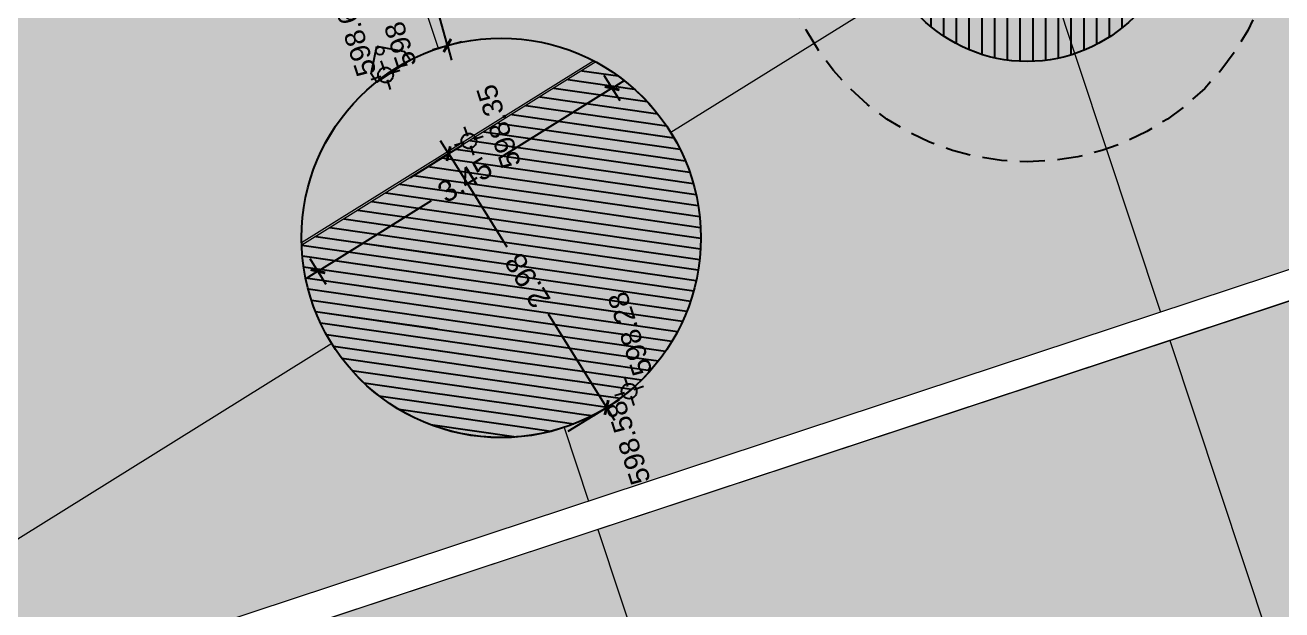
# Model space of a CAD drawing. Header units: metres. Extents: x 678805 to 1359287, y 2747329 to 5497370.
# Drawn here: x 679778.44 to 679790.96, y 2748624.54 to 2748630.36 of the extents above; entities that cross this region are included whole.
import ezdxf
from ezdxf.enums import TextEntityAlignment as Align

# ---------------------------------------------------------------- set-up
doc = ezdxf.new("R2010")
doc.units = ezdxf.units.M
doc.linetypes.add('XREF_MON_SFT_TREES$0$HIDDEN', pattern=[0.375, 0.25, -0.125])
doc.linetypes.add('XREF_MON_WATERFEATURE$0$DASHEDX2', pattern=[1.5, 1, -0.5])
for name, color, linetype in [('00_XREF_MON_HSC_PAVEMENT', 7, 'Continuous'), ('00_XREF_TWQ_SFT_TREES', 7, 'Continuous'), ('XREF_MON_GENERAL_LAYOUT$0$02-L-Edge Line Stair +10cm', 6, 'Continuous'), ('XREF_MON_GENERAL_LAYOUT$0$02-L-Edge Line Step -10cm', 6, 'Continuous'), ('XREF_MON_HSC_PAVEMENT$0$02-L-Tree Pit_line', 252, 'Continuous'), ('XREF_MON_HSC_PAVEMENT$0$02-L-Waterfeatures 01', 151, 'Continuous'), ('XREF_MON_HSC_PAVEMENT$0$03-TR-Tree Pit_Green', 74, 'Continuous'), ('XREF_MON_SFT_TREES$0$SL_TREE_CANOPY', 251, 'XREF_MON_SFT_TREES$0$HIDDEN'), ('XREF_MON_SFT_TREES$0$SL_TREE_TRUNK', 251, 'Continuous'), ('XREF_MON_WATERFEATURE$0$00_WF_Return', 150, 'Continuous'), ('XREF_MON_WATERFEATURE$0$00_WF_Supply', 170, 'Continuous'), ('XREF_MON_WATERFEATURE$0$02-L-Waterfeatures 03', 252, 'Continuous'), ('XREF_MON_WATERFEATURE$0$COTAUX', 7, 'Continuous')]:
    doc.layers.add(name, color=color, linetype=linetype)
for name, color, linetype, true_color in [('02-L-Waterfeatures 01', 7, 'Continuous', 0x4da6ff), ('XREF_MON_HSC_PAVEMENT$0$03-TR-Tree Pit_White', 7, 'Continuous', 0xfcfcfc), ('XREF_MON_SFT_TREES$0$SL_TREE_MELIA_AZEDARACH', 7, 'Continuous', 0xfcb0fa), ('XREF_MON_WATERFEATURE$0$01-TX-Cotes_1-100', 7, 'Continuous', 0x3f5f7f), ('XREF_MON_WATERFEATURE$0$01-TX-Dimensions_1-100', 7, 'Continuous', 0x3f5f7f), ('XREF_MON_WATERFEATURE$0$02-L-Waterfeatures 01', 7, 'Continuous', 0x4da6ff)]:
    doc.layers.add(name, color=color, linetype=linetype, true_color=true_color)
for name, color, linetype, lineweight in [('XREF_MON_GENERAL_LAYOUT$0$02-L-Material Change', 251, 'Continuous', 5), ('XREF_MON_GENERAL_LAYOUT$0$04-BK-Tree Pit', 6, 'Continuous', 5), ('XREF_MON_HSC_PAVEMENT$0$04-BK-Tree Pit', 6, 'Continuous', 5)]:
    doc.layers.add(name, color=color, linetype=linetype, lineweight=lineweight)
for name, color, linetype, lineweight, true_color in [('XREF_MON_HSC_PAVEMENT$0$02-L-Joints-Paviment_06_Concrete Slab in sittu', 7, 'Continuous', 5, 0x999999), ('XREF_MON_HSC_PAVEMENT$0$03-TR-Pavement_06_Concrete Slab in situ', 7, 'Continuous', 9, 0xf7f7f7), ('XREF_MON_WATERFEATURE$0$02-L-projecció 2', 7, 'Continuous', 5, 0x636363)]:
    doc.layers.add(name, color=color, linetype=linetype, lineweight=lineweight, true_color=true_color)
doc.layers.get('XREF_MON_SFT_TREES$0$SL_TREE_MELIA_AZEDARACH').off()
doc.styles.add('XREF_MON_GENERAL_LAYOUT$0$Standard', font='arial.ttf')
doc.styles.add('XREF_MON_WATERFEATURE$0$Standard', font='arial.ttf')
doc.dimstyles.new('XREF_MON_WATERFEATURE$0$E100', dxfattribs={"dimscale": 0.03, "dimtxt": 7, "dimasz": 0.5, "dimexe": 0.1, "dimexo": 15, "dimgap": 4, "dimtad": 1, "dimzin": 0, "dimdsep": 46, "dimtxsty": 'XREF_MON_WATERFEATURE$0$Standard', "dimblk1": 'XREF_MON_WATERFEATURE$0$LINCOT200', "dimblk2": 'XREF_MON_WATERFEATURE$0$LINCOT200', "dimsah": 1, "dimcen": 0.1, "dimdle": 0.1, "dimclrt": 256, "dimadec": 0, "dimazin": 0, "dimtfac": 0.015385, "dimtofl": 0, "dimtmove": 0, "dimatfit": 3, "dimldrblk": 'XREF_MON_WATERFEATURE$0$LINCOT200', "dimfxl": 1, "dimtolj": 1, "dimtzin": 0, "dimarcsym": 0})
pattern_1 = [(351.817275954, (2559628.75876, 2907041.34342), (0.015054396749, 0.10469387879), [])]

# ---------------------------------------------------------------- blocks, each defined once
blk = doc.blocks.new('XREF_MON_SFT_TREES$0$Melia_azedarach')
h = blk.add_hatch()
h.set_pattern_fill('ANSI31', color=256, scale=0.1)
edge = h.paths.add_edge_path()
edge.add_arc((0, 0), 2.5, -25.4481, 334.5519)
at = {"layer": 'XREF_MON_SFT_TREES$0$SL_TREE_TRUNK'}
h = blk.add_hatch(color=256, dxfattribs=at)
h.dxf.hatch_style = 1
edge = h.paths.add_edge_path()
edge.add_arc((0, 0), 0.25, 0, 360)
at = {"layer": 'XREF_MON_SFT_TREES$0$SL_TREE_CANOPY', "linetype": 'XREF_MON_SFT_TREES$0$HIDDEN'}
blk.add_circle((0, 0), 2.5, dxfattribs=at)
at = {"layer": 'XREF_MON_SFT_TREES$0$SL_TREE_TRUNK'}
blk.add_circle((0, 0), 0.25, dxfattribs=at)
blk = doc.blocks.new('XREF_MON_SFT_TREES')
at = {"layer": 'XREF_MON_SFT_TREES$0$SL_TREE_MELIA_AZEDARACH', "rotation": 25.44812939262281}
blk.add_blockref('XREF_MON_SFT_TREES$0$Melia_azedarach', (679788.426, 2748631.496), dxfattribs=at)
blk = doc.blocks.new('XREF_MON_HSC_PAVEMENT$0$Escocell 3m')
at = {"layer": 'XREF_MON_HSC_PAVEMENT$0$03-TR-Tree Pit_Green'}
h = blk.add_hatch(dxfattribs=at)
h.set_pattern_fill('ANSI31', color=256, scale=0.04, angle=19.0454)
h.set_pattern_definition([(64.04540243, (-1814188.4613, -2173892.2774), (-0.1141909246487, 0.055582665714), [])])
edge = h.paths.add_edge_path()
edge.add_arc((0, 0), 1.5, 0, 360)
at = {"layer": 'XREF_MON_HSC_PAVEMENT$0$03-TR-Tree Pit_White'}
h = blk.add_hatch(color=256, dxfattribs=at)
h.dxf.hatch_style = 1
edge = h.paths.add_edge_path()
edge.add_arc((0, 0), 1.5, 0, 360)
blk.add_circle((0, 0), 1.5)
at = {"layer": 'XREF_MON_HSC_PAVEMENT$0$02-L-Tree Pit_line', "ltscale": 0.3}
blk.add_circle((0, 0), 1.5, dxfattribs=at)
blk = doc.blocks.new('XREF_MON_HSC_PAVEMENT')
at = {"layer": 'XREF_MON_HSC_PAVEMENT$0$02-L-Waterfeatures 01', "true_color": 0xc7e3ff}
h = blk.add_hatch(dxfattribs=at)
h.set_pattern_fill('ANSI31', color=254, scale=0.033314, angle=198.7082)
h.set_pattern_definition(pattern_1)
edge = h.paths.add_edge_path()
edge.add_arc((679783.186, 2748628.241), 1.989, 182.1225, 248.4275)
edge.add_arc((679784.401, 2748626.666), 1.966, 67.2612, 188.0389, ccw=False)
edge.add_arc((679783.19, 2748628.242), 1.985, 6.8527, 61.7604)
edge.add_line((679784.129, 2748629.991), (679781.199, 2748628.167))
at = {"layer": 'XREF_MON_HSC_PAVEMENT$0$02-L-Waterfeatures 01', "true_color": 0x9ecfff}
h = blk.add_hatch(dxfattribs=at)
h.set_pattern_fill('ANSI31', color=141, scale=0.033314, angle=198.7082)
h.set_pattern_definition(pattern_1)
h.paths.add_polyline_path([(679785.052, 2748627.552, 0.118956), (679785.161, 2748628.479, 0.581883), (679782.455, 2748626.391, 0.118956), (679783.379, 2748626.261, -0.752959)])
at = {"layer": 'XREF_MON_HSC_PAVEMENT$0$02-L-Waterfeatures 01', "true_color": 0x75baff}
h = blk.add_hatch(dxfattribs=at)
h.set_pattern_fill('ANSI31', color=151, scale=0.033314, angle=198.7082)
h.set_pattern_definition(pattern_1)
h.paths.add_polyline_path([(679784.713, 2748626.966, 0.085671), (679785.052, 2748627.552, 0.752959), (679783.379, 2748626.261, 0.05742), (679783.824, 2748626.357, 0.028113), (679784.032, 2748626.44, -0.896457)])
at = {"layer": 'XREF_MON_HSC_PAVEMENT$0$02-L-Waterfeatures 01'}
h = blk.add_hatch(dxfattribs=at)
h.set_pattern_fill('ANSI31', color=256, scale=0.033314, angle=198.7082)
h.set_pattern_definition(pattern_1)
h.paths.add_polyline_path([(679784.713, 2748626.966, 0.896457), (679784.032, 2748626.44, 0.109523)], flags=17)
at = {"layer": 'XREF_MON_HSC_PAVEMENT$0$03-TR-Pavement_06_Concrete Slab in situ', "linetype": 'Continuous'}
h = blk.add_hatch(color=256, dxfattribs=at)
h.dxf.hatch_style = 1
h.paths.add_polyline_path([(679795.086, 2748702.23), (679748.323, 2748673.068), (679753.916, 2748656.131), (679763.384, 2748640.923), (679762.62, 2748640.448), (679766.019, 2748634.973), (679761.016, 2748631.859), (679765.141, 2748619.371), (679827.121, 2748639.84), (679818.637, 2748665.406), (679840.697, 2748679.165), (679836.266, 2748686.285), (679813.741, 2748672.263)])
h = blk.add_hatch(color=256, dxfattribs=at)
h.dxf.hatch_style = 1
h.paths.add_polyline_path([(679764.86, 2748618.962), (679827.215, 2748639.558), (679835.456, 2748614.728), (679775.663, 2748586.251)])
at = {"layer": 'XREF_MON_HSC_PAVEMENT$0$02-L-Joints-Paviment_06_Concrete Slab in sittu'}
for p, q in [((679822.792, 2748652.884), (679784.877, 2748629.287)), ((679827.121, 2748639.841), (679765.141, 2748619.371)), ((679827.215, 2748639.558), (679765.14, 2748619.055)), ((679781.5, 2748627.186), (679777.941, 2748624.971)), ((679789.847, 2748627.216), (679792.777, 2748618.386))]:
    blk.add_line(p, q, dxfattribs=at)
for points in [[(679787.017, 2748635.743), (679789.753, 2748627.5)], [(679781.777, 2748632.482), (679782.559, 2748630.127)], [(679783.812, 2748626.351), (679784.055, 2748625.618)], [(679784.15, 2748625.334), (679787.318, 2748615.788)]]:
    blk.add_lwpolyline(points, dxfattribs=at)
at = {"layer": 'XREF_MON_HSC_PAVEMENT$0$02-L-Joints-Paviment_06_Concrete Slab in sittu', "color": 2}
blk.add_lwpolyline([(679781.207, 2748624.677), (679781.207, 2748624.677)], close=True, dxfattribs=at)
at = {"layer": 'XREF_MON_HSC_PAVEMENT$0$04-BK-Tree Pit', "rotation": 25.95459756993445}
blk.add_blockref('XREF_MON_HSC_PAVEMENT$0$Escocell 3m', (679788.426, 2748631.496), dxfattribs=at)
blk = doc.blocks.new('XREF_MON_GENERAL_LAYOUT$0$Escocell 3m')
blk.add_circle((0, 0), 1.5)
blk = doc.blocks.new('XREF_MON_GENERAL_LAYOUT')
at = {"layer": 'XREF_MON_GENERAL_LAYOUT$0$02-L-Edge Line Stair +10cm'}
blk.add_circle((679783.186, 2748628.239), 1.989, dxfattribs=at)
at = {"layer": 'XREF_MON_GENERAL_LAYOUT$0$02-L-Edge Line Step -10cm', "lineweight": 0, "ltscale": 0.2}
blk.add_line((679827.121, 2748639.841), (679662.299, 2748585.406), dxfattribs=at)
at = {"layer": 'XREF_MON_GENERAL_LAYOUT$0$02-L-Material Change', "lineweight": 0, "ltscale": 0.2}
blk.add_line((679859.174, 2748650.113), (679662.107, 2748585.032), dxfattribs=at)
at = {"layer": 'XREF_MON_GENERAL_LAYOUT$0$04-BK-Tree Pit', "rotation": 25.95459756993445}
blk.add_blockref('XREF_MON_GENERAL_LAYOUT$0$Escocell 3m', (679788.426, 2748631.496), dxfattribs=at)
at = {"style": 'XREF_MON_GENERAL_LAYOUT$0$Standard'}
for tag, rotation, p in [('604,00', 330.2643, (679905.77, 2748776.558)), ('603,00', 330.2643, (679901.861, 2748753.477)), ('600,00', 133.826, (679944.597, 2748745.153)), ('602,00', 330.2643, (679883.319, 2748738.727)), ('601,00', 117.8906, (679920.972, 2748732.87)), ('601,00', 330.2643, (679864.777, 2748723.976)), ('600,00', 40.8833, (679777.405, 2748705.444, 1.17)), ('602,00', 330.2643, (679941.275, 2748705.483)), ('601,00', 40.8833, (679701.798, 2748703.889, 1.17)), ('598,00', 62.091, (679810.267, 2748702.619)), ('600,00', 330.2643, (679877.781, 2748691.131)), ('600,00', 19.5511, (679920.444, 2748685.496)), ('601,00', 330.2643, (679934.813, 2748683.804)), ('599,00', 330.2643, (679854.567, 2748679.061)), ('600,00', 88.3928, (679743.913, 2748675.572)), ('599,00', 20.6086, (679924.26, 2748675.216)), ('601,00', 88.3928, (679728.035, 2748671.318, -2)), ('602,00', 88.3928, (679711.826, 2748665.966, -1)), ('603,00', 88.3928, (679695.615, 2748660.611)), ('599,00', 40.8833, (679788.807, 2748655.829, 1.17)), ('601,00', 40.8833, (679627.612, 2748644.603, 1.17)), ('603,00', 41.7058, (679702.499, 2748628.484, 1.17)), ('600,00', 40.8833, (679645.925, 2748597.926, 1.17)), ('599,00', 34.2277, (679673.574, 2748555.136, 5.34))]:
    blk.add_attdef(tag, text='', height=1, rotation=rotation, dxfattribs=at).set_placement(p, align=Align.MIDDLE)
at = {"ltscale": 0.3, "style": 'XREF_MON_GENERAL_LAYOUT$0$Standard'}
for tag, rotation, p in [('603,50', 330.2643, (679911.501, 2748760.57)), ('602,50', 330.2643, (679892.865, 2748745.846)), ('600,50', 133.826, (679933.048, 2748738.729)), ('601,50', 330.2643, (679873.581, 2748731.671)), ('601,50', 101.2857, (679909.522, 2748726.945)), ('602,50', 330.2643, (679948.625, 2748713.86)), ('600,50', 39.606, (679743.243, 2748706.971)), ('600,50', 330.2643, (679880.266, 2748702.726)), ('600,50', 17.3537, (679917.615, 2748690.554)), ('599,50', 330.2643, (679867.197, 2748684.716)), ('599,50', 18.8944, (679921.71, 2748680.578)), ('599,50', 39.606, (679778.991, 2748677.241)), ('600,50', 88.3928, (679735.925, 2748673.586)), ('601,50', 88.3928, (679719.906, 2748668.581)), ('602,50', 88.3928, (679703.474, 2748663.452)), ('598,50', 330.2643, (679861.765, 2748662.397)), ('601,50', 39.606, (679610.513, 2748662.061)), ('600,00', 41.7058, (679752.308, 2748637.685)), ('601,00', 41.7058, (679736.044, 2748634.538)), ('599,00', 35.0835, (679763.043, 2748634.415, 1.17)), ('602,00', 41.7058, (679720.174, 2748633.096, 1.17)), ('600,00', 35.0835, (679747.063, 2748629.903, 1.17)), ('601,00', 35.0835, (679731.246, 2748625.239, 1.17)), ('600,50', 39.606, (679636.92, 2748621.339)), ('602,00', 35.0835, (679715.4, 2748620.639, 1.17)), ('599,50', 28.7604, (679659.482, 2748574.323))]:
    blk.add_attdef(tag, text='', height=1, rotation=rotation, dxfattribs=at).set_placement(p, align=Align.MIDDLE)
blk = doc.blocks.new('XREF_MON_WATERFEATURE$0$LINCOT200')
for p, q in [((0, -10), (0, 10)), ((0, 0), (10, 0))]:
    blk.add_line(p, q)
at = {"const_width": 1.88}
blk.add_lwpolyline([(3.54, -3.54), (-3.54, 3.54)], dxfattribs=at)
at = {"layer": 'XREF_MON_WATERFEATURE$0$COTAUX'}
blk.add_line((0, 0), (-1.25, 0), dxfattribs=at)
blk = doc.blocks.new('*D590')
at = {"layer": 'DEFPOINTS', "color": 0, "transparency": 16777216}
for p in [(679782.65, 2748630.155), (679783.186, 2748628.239)]:
    blk.add_point(p, dxfattribs=at)
at = {"layer": 'XREF_MON_WATERFEATURE$0$01-TX-Dimensions_1-100', "color": 0, "lineweight": -2, "transparency": 16777216}
for p, q in [((679782.54, 2748630.549), (679782.646, 2748630.169)), ((679783.183, 2748628.239), (679783.189, 2748628.239)), ((679783.186, 2748628.236), (679783.186, 2748628.242))]:
    blk.add_line(p, q, dxfattribs=at)
at = {"layer": 'XREF_MON_WATERFEATURE$0$01-TX-Dimensions_1-100', "color": 0, "lineweight": -2, "transparency": 16777216, "xscale": 0.015, "yscale": 0.015, "zscale": 0.015, "rotation": 285.6473660735959}
blk.add_blockref('XREF_MON_WATERFEATURE$0$LINCOT200', (679782.65, 2748630.155), dxfattribs=at)
at = {"layer": 'XREF_MON_WATERFEATURE$0$01-TX-Dimensions_1-100', "transparency": 16777216, "insert": (679782.407, 2748631.023), "char_height": 0.21, "attachment_point": 5, "rotation": 105.6474, "style": 'XREF_MON_WATERFEATURE$0$Standard'}
blk.add_mtext('\\A1;R2.00', dxfattribs=at)
blk = doc.blocks.new('*U598')
at = {"linetype": 'XREF_MON_WATERFEATURE$0$DASHEDX2', "ltscale": 0.5}
for points in [[(0, -1.5), (0, 1.5)], [(1.5, 0), (-1.5, 0)]]:
    blk.add_lwpolyline(points, dxfattribs=at)
blk.add_circle((0, 0), 0.75)
at = {"ltscale": 0.3, "style": 'XREF_MON_WATERFEATURE$0$Standard'}
blk.add_attdef('COTES', text='', height=2, dxfattribs=at).set_placement((-4.86, 1.68), align=Align.MIDDLE)
blk = doc.blocks.new('*U697')
at = {"linetype": 'XREF_MON_WATERFEATURE$0$DASHEDX2', "ltscale": 0.5}
for points in [[(0, -1.5), (0, 1.5)], [(1.5, 0), (-1.5, 0)]]:
    blk.add_lwpolyline(points, dxfattribs=at)
blk.add_circle((0, 0), 0.75)
at = {"ltscale": 0.3, "style": 'XREF_MON_WATERFEATURE$0$Standard'}
blk.add_attdef('COTES', text='', height=2, dxfattribs=at).set_placement((4.81, 1.75), align=Align.MIDDLE)
blk = doc.blocks.new('*U698')
at = {"linetype": 'XREF_MON_WATERFEATURE$0$DASHEDX2', "ltscale": 0.5}
for points in [[(0, -1.5), (0, 1.5)], [(1.5, 0), (-1.5, 0)]]:
    blk.add_lwpolyline(points, dxfattribs=at)
blk.add_circle((0, 0), 0.75)
at = {"ltscale": 0.3, "style": 'XREF_MON_WATERFEATURE$0$Standard'}
blk.add_attdef('COTES', text='', height=2, dxfattribs=at).set_placement((4.33, -2.32), align=Align.MIDDLE)
blk = doc.blocks.new('*U753')
at = {"linetype": 'XREF_MON_WATERFEATURE$0$DASHEDX2', "ltscale": 0.5}
for points in [[(0, -1.5), (0, 1.5)], [(1.5, 0), (-1.5, 0)]]:
    blk.add_lwpolyline(points, dxfattribs=at)
blk.add_circle((0, 0), 0.75)
at = {"ltscale": 0.3, "style": 'XREF_MON_WATERFEATURE$0$Standard'}
blk.add_attdef('COTES', text='', height=2, dxfattribs=at).set_placement((5.41, -1.84), align=Align.MIDDLE)
blk = doc.blocks.new('*U756')
at = {"linetype": 'XREF_MON_WATERFEATURE$0$DASHEDX2', "ltscale": 0.5}
for points in [[(0, -1.5), (0, 1.5)], [(1.5, 0), (-1.5, 0)]]:
    blk.add_lwpolyline(points, dxfattribs=at)
blk.add_circle((0, 0), 0.75)
at = {"ltscale": 0.3, "style": 'XREF_MON_WATERFEATURE$0$Standard'}
blk.add_attdef('COTES', text='', height=2, dxfattribs=at).set_placement((0.47, -3.25), align=Align.MIDDLE)
blk = doc.blocks.new('*D834')
at = {"layer": 'DEFPOINTS', "color": 0, "transparency": 16777216}
for p in [(679782.664, 2748629.079), (679784.236, 2748626.55), (679784.237, 2748626.551)]:
    blk.add_point(p, dxfattribs=at)
at = {"layer": 'XREF_MON_WATERFEATURE$0$01-TX-Dimensions_1-100', "color": 0, "lineweight": -2, "transparency": 16777216}
for p, q in [((679782.282, 2748628.841), (679782.66, 2748629.076)), ((679782.67, 2748629.065), (679783.241, 2748628.149)), ((679784.228, 2748626.562), (679783.658, 2748627.479)), ((679783.855, 2748626.313), (679784.233, 2748626.548))]:
    blk.add_line(p, q, dxfattribs=at)
at = {"layer": 'XREF_MON_WATERFEATURE$0$01-TX-Dimensions_1-100', "color": 0, "lineweight": -2, "transparency": 16777216, "xscale": 0.015, "yscale": 0.015, "zscale": 0.015}
for p, rotation in [((679782.662, 2748629.078), 121.8964807107909), ((679784.236, 2748626.55), 301.8964807107909)]:
    blk.add_blockref('XREF_MON_WATERFEATURE$0$LINCOT200', p, dxfattribs=dict(at, rotation=rotation))
at = {"layer": 'XREF_MON_WATERFEATURE$0$01-TX-Dimensions_1-100', "transparency": 16777216, "insert": (679783.449, 2748627.814), "char_height": 0.21, "attachment_point": 5, "rotation": 121.8965, "style": 'XREF_MON_WATERFEATURE$0$Standard'}
blk.add_mtext('\\A1;2.98', dxfattribs=at)
blk = doc.blocks.new('*D835')
at = {"layer": 'DEFPOINTS', "color": 0, "transparency": 16777216}
for p in [(679784.129, 2748629.991), (679781.199, 2748628.167), (679781.361, 2748627.907)]:
    blk.add_point(p, dxfattribs=at)
at = {"layer": 'XREF_MON_WATERFEATURE$0$01-TX-Dimensions_1-100', "color": 0, "lineweight": -2, "transparency": 16777216}
for p, q in [((679784.279, 2748629.722), (679783.16, 2748629.026)), ((679784.367, 2748629.609), (679784.293, 2748629.728)), ((679781.374, 2748627.914), (679782.492, 2748628.61)), ((679781.437, 2748627.785), (679781.363, 2748627.904))]:
    blk.add_line(p, q, dxfattribs=at)
at = {"layer": 'XREF_MON_WATERFEATURE$0$01-TX-Dimensions_1-100', "color": 0, "lineweight": -2, "transparency": 16777216, "xscale": 0.015, "yscale": 0.015, "zscale": 0.015}
for p, rotation in [((679784.291, 2748629.73), 31.89648069782879), ((679781.361, 2748627.907), 211.8964806978288)]:
    blk.add_blockref('XREF_MON_WATERFEATURE$0$LINCOT200', p, dxfattribs=dict(at, rotation=rotation))
at = {"layer": 'XREF_MON_WATERFEATURE$0$01-TX-Dimensions_1-100', "transparency": 16777216, "insert": (679782.826, 2748628.818), "char_height": 0.21, "attachment_point": 5, "rotation": 31.8965, "style": 'XREF_MON_WATERFEATURE$0$Standard'}
blk.add_mtext('\\A1;3.45', dxfattribs=at)
blk = doc.blocks.new('XREF_MON_WATERFEATURE$0$WF_R_Overflow')
at = {"layer": 'XREF_MON_WATERFEATURE$0$00_WF_Return'}
blk.add_lwpolyline([(0.3, 0), (0.1, -0.2), (0, -0.2), (0, 0.2), (0.1, 0.2)], close=True, dxfattribs=at)
blk.add_circle((0.243, 0), 0.04, dxfattribs=at)
blk = doc.blocks.new('XREF_MON_WATERFEATURE')
at = {"layer": 'XREF_MON_WATERFEATURE$0$02-L-Waterfeatures 01', "true_color": 0xfcfcfc}
h = blk.add_hatch(color=7, dxfattribs=at)
h.dxf.hatch_style = 1
edge = h.paths.add_edge_path()
edge.add_arc((679783.1865, 2748628.2394), 1.9889, 109.33797, 469.33797)
at = {"layer": 'XREF_MON_WATERFEATURE$0$02-L-Waterfeatures 01', "true_color": 0xc7e3ff}
h = blk.add_hatch(dxfattribs=at)
h.set_pattern_fill('ANSI31', color=254, scale=0.033314, angle=198.70821)
h.set_pattern_definition(pattern_1)
edge = h.paths.add_edge_path()
edge.add_arc((679783.1865, 2748628.2406), 1.989, 182.12251, 248.42749)
edge.add_arc((679784.4014, 2748626.6658), 1.9655, 67.26118, 188.03885, ccw=False)
edge.add_arc((679783.1899, 2748628.2416), 1.9854, 6.85273, 61.76037)
edge.add_line((679784.1293, 2748629.9907), (679781.1989, 2748628.1669))
at = {"layer": 'XREF_MON_WATERFEATURE$0$02-L-Waterfeatures 01', "true_color": 0x9ecfff}
h = blk.add_hatch(dxfattribs=at)
h.set_pattern_fill('ANSI31', color=141, scale=0.033314, angle=198.70821)
h.set_pattern_definition(pattern_1)
h.paths.add_polyline_path([(679785.0523, 2748627.5517, 0.1189565), (679785.1611, 2748628.4785, 0.5818835), (679782.4552, 2748626.3909, 0.1189565), (679783.3792, 2748626.261, -0.7529589)])
at = {"layer": 'XREF_MON_WATERFEATURE$0$02-L-Waterfeatures 01', "true_color": 0x75baff}
h = blk.add_hatch(dxfattribs=at)
h.set_pattern_fill('ANSI31', color=151, scale=0.033314, angle=198.70821)
h.set_pattern_definition(pattern_1)
h.paths.add_polyline_path([(679784.7134, 2748626.9661, 0.0856706), (679785.0523, 2748627.5517, 0.7529589), (679783.3792, 2748626.261, 0.0574198), (679783.8244, 2748626.3567, 0.0281125), (679784.0317, 2748626.4402, -0.8964568)])
at = {"layer": 'XREF_MON_WATERFEATURE$0$02-L-Waterfeatures 01'}
h = blk.add_hatch(dxfattribs=at)
h.set_pattern_fill('ANSI31', color=256, scale=0.033314, angle=198.70821)
h.set_pattern_definition(pattern_1)
h.paths.add_polyline_path([(679784.7134, 2748626.9661, 0.8964568), (679784.0317, 2748626.4402, 0.109523)], flags=17)
at = {"layer": 'XREF_MON_WATERFEATURE$0$02-L-projecció 2'}
for points in [[(679784.1089, 2748630.0015), (679781.1982, 2748628.19)], [(679784.1293, 2748629.9907), (679781.1989, 2748628.1669)]]:
    blk.add_lwpolyline(points, dxfattribs=at)
at = {"layer": 'XREF_MON_WATERFEATURE$0$02-L-Waterfeatures 03'}
blk.add_circle((679783.1865, 2748628.2394), 1.9889, dxfattribs=at)
at = {"layer": 'XREF_MON_WATERFEATURE$0$00_WF_Supply', "rotation": 124.0174731229395}
blk.add_blockref('XREF_MON_WATERFEATURE$0$WF_R_Overflow', (679782.1141, 2748629.9009), dxfattribs=at)
at = {"layer": 'XREF_MON_WATERFEATURE$0$01-TX-Cotes_1-100', "ltscale": 0.3, "xscale": 0.1, "yscale": 0.1, "zscale": 0.1, "rotation": 108}
for name, p, values in [('*U698', (679782.0348, 2748629.861), {'COTES': '598.37'}), ('*U697', (679782.0348, 2748629.861), {'COTES': '598.67'}), ('*U756', (679782.8652, 2748629.204), {'COTES': '598.35'}), ('*U753', (679784.4607, 2748626.7122), {'COTES': '598.28'}), ('*U598', (679784.4607, 2748626.7122), {'COTES': '598.58'})]:
    blk.add_blockref(name, p, dxfattribs=at).add_auto_attribs(values)
at = {"layer": 'XREF_MON_WATERFEATURE$0$01-TX-Dimensions_1-100'}
dim = blk.add_radius_dim(center=(679783.1865, 2748628.2394), mpoint=(679782.65, 2748630.1546), text='R2.00', dimstyle='XREF_MON_WATERFEATURE$0$E100', override={"dimtad": 0}, dxfattribs=at)
dim.commit()
dim.dimension.update_dxf_attribs({"geometry": '*D590', "text_midpoint": (679782.4067, 2748631.0234), "dimtype": 132})
for p1, p2, distance, picture, middle in [((679784.1293, 2748629.9907), (679781.1989, 2748628.1669), 0.3067, '*D835', (679782.8261, 2748628.8184)), ((679782.6641, 2748629.0788), (679784.2374, 2748626.5508), -0.002, '*D834', (679783.4491, 2748627.8137))]:
    dim = blk.add_aligned_dim(p1=p1, p2=p2, distance=distance, dimstyle='XREF_MON_WATERFEATURE$0$E100', override={"dimtad": 0}, dxfattribs=at)
    dim.commit()
    dim.dimension.update_dxf_attribs({"geometry": picture, "text_midpoint": middle})

msp = doc.modelspace()

# ---------------------------------------------------------------- block references
at = {"layer": '00_XREF_MON_HSC_PAVEMENT'}
msp.add_blockref('XREF_MON_HSC_PAVEMENT', (0, 0), dxfattribs=at)
at = {"layer": '00_XREF_TWQ_SFT_TREES'}
msp.add_blockref('XREF_MON_SFT_TREES', (0, 0), dxfattribs=at)
at = {"layer": '02-L-Waterfeatures 01', "color": 18, "true_color": 0x000000}
for name in ['XREF_MON_WATERFEATURE', 'XREF_MON_GENERAL_LAYOUT']:
    msp.add_blockref(name, (0, 0), dxfattribs=at)

doc.saveas('drawing.dxf')
